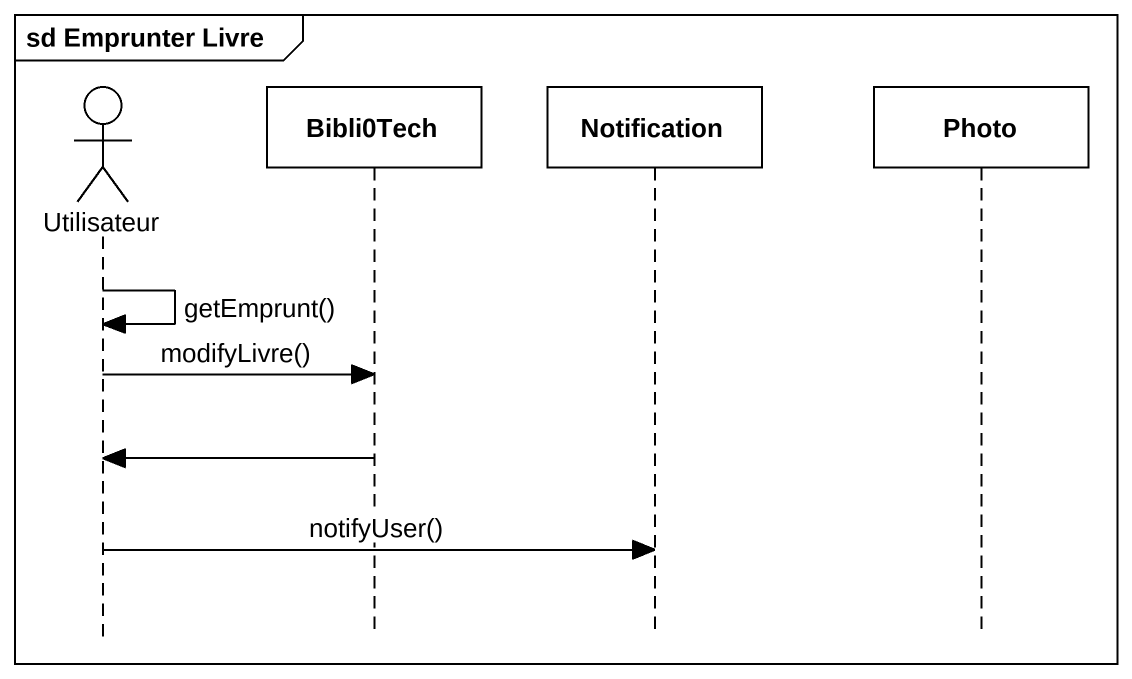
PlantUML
@startuml
mainframe sd Emprunter Livre
hide footbox
actor Utilisateur
participant Bibli0Tech
participant Notification
participant Photo

Utilisateur -> Utilisateur : getEmprunt()
Utilisateur -> Bibli0Tech : modifyLivre()
Bibli0Tech -> Utilisateur
Utilisateur -> Notification : notifyUser()
@enduml
